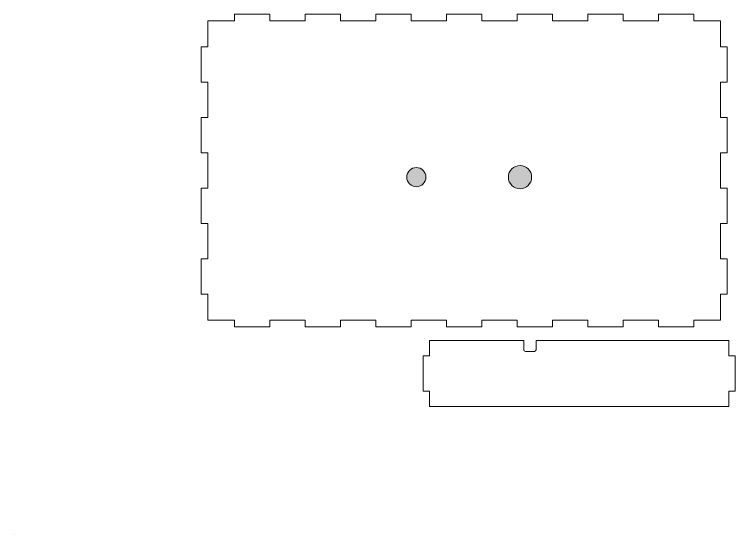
# Model space of a CAD drawing. Header units: inches. Extents: x -9.3 to 29, y -19 to 4.9.
# Drawn here: x -9.28 to 12.48, y -18.98 to -3.15 of the extents above; entities that cross this region are included whole.
import ezdxf

# ---------------------------------------------------------------- set-up
doc = ezdxf.new("R2010")
doc.units = ezdxf.units.IN
doc.header["$MEASUREMENT"] = 0
doc.layers.add('Layer 1', color=7, linetype='Continuous')
doc.layers.add('Layer 3', color=7, linetype='Continuous')

msp = doc.modelspace()

# ---------------------------------------------------------------- hatches: boundary and pattern name
at = {"layer": 'Layer 3', "true_color": 0xff0000}
h = msp.add_hatch(color=1, dxfattribs=at)
h.dxf.hatch_style = 2
edge = h.paths.add_edge_path()
edge.add_spline(control_points=[(3.241, -8.103), (3.241, -8.264), (3.111, -8.394), (2.95, -8.394), (2.789, -8.394), (2.658, -8.264), (2.658, -8.103), (2.658, -7.942), (2.789, -7.812), (2.95, -7.812), (3.111, -7.812), (3.241, -7.942), (3.241, -8.103)], knot_values=[0, 0, 0, 0, 1, 1, 1, 2, 2, 2, 3, 3, 3, 4, 4, 4, 4], degree=3, periodic=0)
h = msp.add_hatch(color=1, dxfattribs=at)
h.dxf.hatch_style = 2
edge = h.paths.add_edge_path()
edge.add_spline(control_points=[(6.457, -8.103), (6.457, -8.299), (6.298, -8.457), (6.103, -8.457), (5.907, -8.457), (5.748, -8.299), (5.748, -8.103), (5.748, -7.907), (5.907, -7.749), (6.103, -7.749), (6.298, -7.749), (6.457, -7.907), (6.457, -8.103)], knot_values=[0, 0, 0, 0, 1, 1, 1, 2, 2, 2, 3, 3, 3, 4, 4, 4, 4], degree=3, periodic=0)

# ---------------------------------------------------------------- linework, layer by layer
at = {"layer": 'Layer 1', "color": 7, "lineweight": 5, "true_color": 0xffffff}
msp.add_lwpolyline([(-3.397, -3.352), (-3.397, -4.14), (-3.597, -4.14), (-3.597, -5.215), (-3.397, -5.215), (-3.397, -6.289), (-3.597, -6.289), (-3.597, -7.365), (-3.397, -7.365), (-3.397, -8.44), (-3.597, -8.44), (-3.597, -9.515), (-3.397, -9.515), (-3.397, -10.59), (-3.597, -10.59), (-3.597, -11.665), (-3.397, -11.665), (-3.397, -12.452), (-2.584, -12.452), (-2.584, -12.652), (-1.509, -12.652), (-1.509, -12.452), (-0.434, -12.452), (-0.434, -12.652), (0.641, -12.652), (0.641, -12.452), (1.716, -12.452), (1.716, -12.652), (2.791, -12.652), (2.791, -12.452), (3.866, -12.452), (3.866, -12.652), (4.941, -12.652), (4.941, -12.452), (6.016, -12.452), (6.016, -12.652), (7.091, -12.652), (7.091, -12.452), (8.166, -12.452), (8.166, -12.652), (9.241, -12.652), (9.241, -12.452), (10.316, -12.452), (10.316, -12.652), (11.391, -12.652), (11.391, -12.452), (12.203, -12.452), (12.203, -11.665), (12.403, -11.665), (12.403, -10.59), (12.203, -10.59), (12.203, -9.515), (12.403, -9.515), (12.403, -8.44), (12.203, -8.44), (12.203, -7.365), (12.403, -7.365), (12.403, -6.289), (12.203, -6.289), (12.203, -5.215), (12.403, -5.215), (12.403, -4.14), (12.203, -4.14), (12.203, -3.352), (11.391, -3.352), (11.391, -3.152), (10.316, -3.152), (10.316, -3.352), (9.241, -3.352), (9.241, -3.152), (8.166, -3.152), (8.166, -3.352), (7.091, -3.352), (7.091, -3.152), (6.016, -3.152), (6.016, -3.352), (4.941, -3.352), (4.941, -3.152), (3.866, -3.152), (3.866, -3.352), (2.791, -3.352), (2.791, -3.152), (1.716, -3.152), (1.716, -3.352), (0.64, -3.352), (0.64, -3.152), (-0.435, -3.152), (-0.435, -3.352), (-1.509, -3.352), (-1.509, -3.152), (-2.584, -3.152), (-2.584, -3.352), (-3.397, -3.352)], dxfattribs=at)
msp.add_open_spline([(12.653, -13.537), (12.653, -13.537), (12.653, -14.612), (12.653, -14.612), (12.653, -14.612), (12.453, -14.612), (12.453, -14.612), (12.453, -14.612), (12.453, -15.073), (12.453, -15.073), (12.453, -15.073), (3.353, -15.073), (3.353, -15.073), (3.353, -15.073), (3.353, -14.612), (3.353, -14.612), (3.353, -14.612), (3.153, -14.612), (3.153, -14.612), (3.153, -14.612), (3.153, -13.537), (3.153, -13.537), (3.153, -13.537), (3.353, -13.537), (3.353, -13.537), (3.353, -13.537), (3.353, -13.073), (3.353, -13.073), (3.353, -13.073), (6.216, -13.073), (6.216, -13.073), (6.216, -13.075), (6.216, -13.077), (6.216, -13.078), (6.216, -13.078), (6.216, -13.353), (6.216, -13.353), (6.216, -13.381), (6.238, -13.403), (6.266, -13.403), (6.266, -13.403), (6.541, -13.403), (6.541, -13.403), (6.568, -13.403), (6.591, -13.381), (6.591, -13.353), (6.591, -13.353), (6.591, -13.078), (6.591, -13.078), (6.591, -13.077), (6.591, -13.075), (6.591, -13.073), (6.591, -13.073), (12.453, -13.073), (12.453, -13.073), (12.453, -13.073), (12.453, -13.537), (12.453, -13.537), (12.453, -13.537), (12.653, -13.537), (12.653, -13.537)], degree=3, knots=[0, 0, 0, 0, 1, 1, 1, 2, 2, 2, 3, 3, 3, 4, 4, 4, 5, 5, 5, 6, 6, 6, 7, 7, 7, 8, 8, 8, 9, 9, 9, 10, 10, 10, 11, 11, 11, 12, 12, 12, 13, 13, 13, 14, 14, 14, 15, 15, 15, 16, 16, 16, 17, 17, 17, 18, 18, 18, 19, 19, 19, 20, 20, 20, 20], dxfattribs=at)
at = {"layer": 'Layer 3', "color": 250, "lineweight": 5, "true_color": 0x231f20}
msp.add_lwpolyline([(-9.285, -18.975), (-9.285, -18.975)], dxfattribs=at)
at = {"layer": 'Layer 3', "color": 1, "lineweight": 20, "true_color": 0xff0000}
for points in [[(3.241, -8.103), (3.241, -8.264), (3.111, -8.394), (2.95, -8.394), (2.789, -8.394), (2.658, -8.264), (2.658, -8.103), (2.658, -7.942), (2.789, -7.812), (2.95, -7.812), (3.111, -7.812), (3.241, -7.942), (3.241, -8.103)], [(6.457, -8.103), (6.457, -8.299), (6.298, -8.457), (6.103, -8.457), (5.907, -8.457), (5.748, -8.299), (5.748, -8.103), (5.748, -7.907), (5.907, -7.749), (6.103, -7.749), (6.298, -7.749), (6.457, -7.907), (6.457, -8.103)]]:
    msp.add_open_spline(points, degree=3, knots=[0, 0, 0, 0, 1, 1, 1, 2, 2, 2, 3, 3, 3, 4, 4, 4, 4], dxfattribs=at)

doc.saveas('drawing.dxf')
